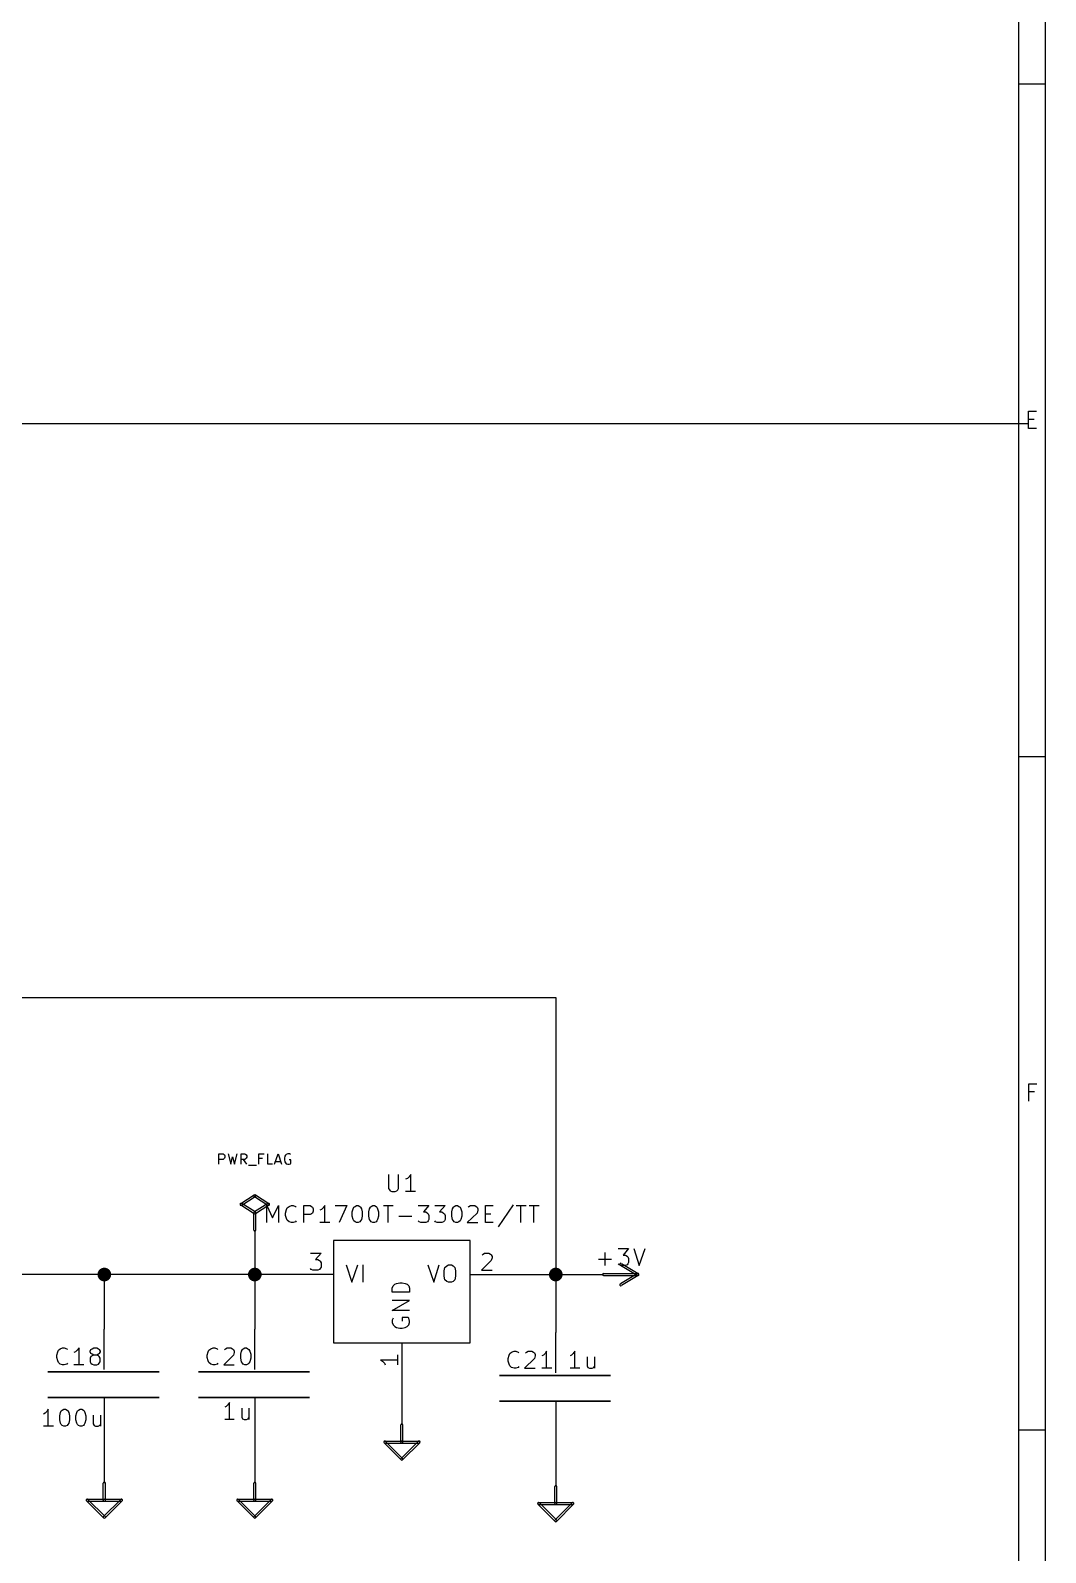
# Model space of a CAD drawing. Extents: x 10 to 584, y -410 to -10.
# Drawn here: x 508.6 to 584, y -319.1 to -206 of the extents above; entities that cross this region are included whole.
import ezdxf

# ---------------------------------------------------------------- set-up
doc = ezdxf.new("R2010")
doc.units = 0
doc.header["$MEASUREMENT"] = 0
doc.layers.add('BLACK', color=7, linetype='CONTINUOUS')

msp = doc.modelspace()

# ---------------------------------------------------------------- linework, layer by layer
at = {"layer": 'Black'}
for p, q in [((583.997, -409.981), (583.997, -10.0076)), ((582.016, -408), (582.016, -11.9888)), ((583.997, -210.007), (582.016, -210.007)), ((11.938, -235.204), (582.676, -235.204)), ((582.727, -235.585), (582.727, -234.29)), ((582.727, -234.29), (583.336, -234.29)), ((582.727, -234.899), (583.159, -234.899)), ((583.336, -235.585), (582.727, -235.585)), ((583.997, -259.994), (582.016, -259.994)), ((457.708, -277.876), (547.624, -277.876)), ((547.624, -277.876), (547.624, -302.768)), ((582.752, -285.572), (582.752, -284.277)), ((582.752, -284.277), (583.362, -284.277)), ((583.184, -284.886), (582.752, -284.886)), ((522.605, -290.246), (522.605, -289.484)), ((522.605, -289.484), (522.91, -289.484)), ((522.91, -289.484), (522.986, -289.535)), ((522.986, -289.535), (523.011, -289.56)), ((523.291, -289.484), (523.494, -290.246)), ((523.773, -290.246), (523.951, -289.484)), ((524.256, -290.246), (524.256, -289.484)), ((524.256, -289.484), (524.535, -289.484)), ((524.535, -289.484), (524.612, -289.535)), ((524.612, -289.535), (524.637, -289.56)), ((525.577, -290.246), (525.577, -289.484)), ((525.577, -289.484), (525.958, -289.484)), ((526.237, -290.246), (526.237, -289.484)), ((526.745, -290.246), (526.999, -289.484)), ((526.999, -289.484), (527.253, -290.246)), ((527.609, -289.535), (527.558, -289.585)), ((527.736, -289.484), (527.609, -289.535)), ((527.837, -289.484), (527.736, -289.484)), ((527.914, -289.535), (527.837, -289.484)), ((522.91, -289.89), (522.605, -289.89)), ((522.986, -289.839), (522.91, -289.89)), ((523.011, -289.814), (522.986, -289.839)), ((523.011, -289.56), (523.037, -289.636)), ((523.037, -289.738), (523.011, -289.814)), ((523.037, -289.636), (523.037, -289.738)), ((523.494, -290.246), (523.621, -289.712)), ((523.621, -289.712), (523.773, -290.246)), ((524.535, -289.89), (524.256, -289.89)), ((524.688, -290.246), (524.434, -289.89)), ((524.612, -289.839), (524.535, -289.89)), ((524.637, -289.814), (524.612, -289.839)), ((524.637, -289.56), (524.688, -289.636)), ((524.688, -289.738), (524.637, -289.814)), ((524.688, -289.636), (524.688, -289.738)), ((524.815, -290.322), (525.399, -290.322)), ((525.831, -289.839), (525.577, -289.839)), ((526.593, -290.246), (526.237, -290.246)), ((526.821, -290.043), (527.177, -290.043)), ((527.507, -289.662), (527.482, -289.814)), ((527.482, -289.814), (527.482, -289.916)), ((527.482, -289.916), (527.507, -290.068)), ((527.558, -289.585), (527.507, -289.662)), ((527.507, -290.068), (527.558, -290.144)), ((527.558, -290.144), (527.609, -290.22)), ((527.609, -290.22), (527.736, -290.246)), ((527.736, -290.246), (527.812, -290.246)), ((527.939, -289.916), (527.812, -289.916)), ((527.812, -290.246), (527.914, -290.22)), ((527.914, -290.22), (527.939, -290.17)), ((527.939, -290.17), (527.939, -289.916)), ((535.203, -291.008), (535.203, -292.049)), ((535.94, -292.049), (535.94, -291.008)), ((536.6, -291.313), (536.473, -291.363)), ((536.727, -291.186), (536.6, -291.313)), ((536.854, -291.008), (536.727, -291.186)), ((536.854, -292.278), (536.854, -291.008)), ((524.231, -293.167), (525.221, -292.532)), ((524.307, -293.294), (525.297, -292.659)), ((525.247, -292.659), (526.237, -293.294)), ((525.323, -292.532), (526.313, -293.167)), ((535.203, -292.049), (535.28, -292.151)), ((535.28, -292.151), (535.33, -292.227)), ((535.33, -292.227), (535.457, -292.278)), ((535.457, -292.278), (535.686, -292.278)), ((535.686, -292.278), (535.813, -292.227)), ((535.813, -292.227), (535.889, -292.151)), ((535.889, -292.151), (535.94, -292.049)), ((537.21, -292.278), (536.473, -292.278)), ((525.221, -293.929), (524.231, -293.294)), ((525.297, -293.802), (524.307, -293.167)), ((525.196, -295.148), (525.196, -293.878)), ((526.237, -293.167), (525.247, -293.802)), ((526.313, -293.294), (525.323, -293.929)), ((525.348, -295.148), (525.348, -293.878)), ((526.161, -294.589), (526.161, -293.319)), ((526.161, -293.319), (526.593, -294.234)), ((526.593, -294.234), (527.025, -293.319)), ((527.025, -293.319), (527.025, -294.589)), ((527.558, -293.878), (527.634, -293.624)), ((527.558, -294.056), (527.558, -293.878)), ((527.634, -294.284), (527.558, -294.056)), ((527.634, -293.624), (527.685, -293.497)), ((527.685, -293.497), (527.812, -293.395)), ((527.812, -293.395), (527.99, -293.319)), ((527.99, -293.319), (528.117, -293.319)), ((528.117, -293.319), (528.295, -293.395)), ((528.295, -293.395), (528.345, -293.446)), ((528.904, -294.589), (528.904, -293.319)), ((528.904, -293.319), (529.387, -293.319)), ((529.387, -293.98), (528.904, -293.98)), ((529.387, -293.319), (529.488, -293.395)), ((529.488, -293.929), (529.387, -293.98)), ((529.488, -293.395), (529.565, -293.446)), ((529.565, -293.878), (529.488, -293.929)), ((529.565, -293.446), (529.615, -293.573)), ((529.615, -293.751), (529.565, -293.878)), ((529.615, -293.573), (529.615, -293.751)), ((530.225, -293.624), (530.098, -293.675)), ((530.352, -293.497), (530.225, -293.624)), ((530.479, -293.319), (530.352, -293.497)), ((530.479, -294.589), (530.479, -293.319)), ((531.241, -293.319), (532.105, -293.319)), ((532.105, -293.319), (531.546, -294.589)), ((532.511, -293.802), (532.587, -293.573)), ((532.511, -294.107), (532.511, -293.802)), ((532.587, -293.573), (532.638, -293.446)), ((532.638, -293.446), (532.714, -293.395)), ((532.714, -293.395), (532.816, -293.319)), ((532.816, -293.319), (532.943, -293.319)), ((532.943, -293.319), (533.07, -293.395)), ((533.07, -293.395), (533.121, -293.446)), ((533.121, -293.446), (533.197, -293.573)), ((533.197, -293.573), (533.248, -293.802)), ((533.248, -293.802), (533.248, -294.107)), ((533.73, -293.802), (533.781, -293.573)), ((533.73, -294.107), (533.73, -293.802)), ((533.781, -293.573), (533.857, -293.446)), ((533.857, -293.446), (533.908, -293.395)), ((533.908, -293.395), (534.035, -293.319)), ((534.035, -293.319), (534.162, -293.319)), ((534.162, -293.319), (534.289, -293.395)), ((534.289, -293.395), (534.34, -293.446)), ((534.34, -293.446), (534.391, -293.573)), ((534.391, -293.573), (534.467, -293.802)), ((534.467, -293.802), (534.467, -294.107)), ((534.822, -293.319), (535.559, -293.319)), ((535.178, -294.589), (535.178, -293.319)), ((537.413, -293.319), (538.201, -293.319)), ((538.201, -293.319), (537.794, -293.802)), ((537.794, -293.802), (537.972, -293.802)), ((537.972, -293.802), (538.099, -293.878)), ((538.099, -293.878), (538.15, -293.929)), ((538.15, -293.929), (538.201, -294.056)), ((538.201, -294.056), (538.201, -294.361)), ((538.632, -293.319), (539.42, -293.319)), ((539.42, -293.319), (538.988, -293.802)), ((538.988, -293.802), (539.166, -293.802)), ((539.166, -293.802), (539.293, -293.878)), ((539.293, -293.878), (539.369, -293.929)), ((539.369, -293.929), (539.42, -294.056)), ((539.42, -294.056), (539.42, -294.361)), ((539.902, -293.802), (539.953, -293.573)), ((539.902, -294.107), (539.902, -293.802)), ((539.953, -293.573), (540.029, -293.446)), ((540.029, -293.446), (540.08, -293.395)), ((540.08, -293.395), (540.207, -293.319)), ((540.207, -293.319), (540.334, -293.319)), ((540.334, -293.319), (540.436, -293.395)), ((540.436, -293.395), (540.512, -293.446)), ((540.512, -293.446), (540.563, -293.573)), ((540.563, -293.573), (540.639, -293.802)), ((540.639, -293.802), (540.639, -294.107)), ((541.782, -293.878), (541.045, -294.589)), ((541.122, -293.446), (541.172, -293.395)), ((541.172, -293.395), (541.299, -293.319)), ((541.299, -293.319), (541.604, -293.319)), ((541.604, -293.319), (541.706, -293.395)), ((541.706, -293.395), (541.782, -293.446)), ((541.782, -293.446), (541.833, -293.573)), ((541.833, -293.675), (541.782, -293.878)), ((541.833, -293.573), (541.833, -293.675)), ((542.392, -294.589), (542.392, -293.319)), ((542.392, -293.319), (542.976, -293.319)), ((542.392, -293.929), (542.798, -293.929)), ((544.449, -293.268), (543.357, -294.894)), ((544.678, -293.319), (545.414, -293.319)), ((545.033, -294.589), (545.033, -293.319)), ((545.643, -293.319), (546.379, -293.319)), ((545.998, -294.589), (545.998, -293.319)), ((525.272, -295.148), (525.272, -302.514)), ((527.685, -294.411), (527.634, -294.284)), ((527.812, -294.538), (527.685, -294.411)), ((527.99, -294.589), (527.812, -294.538)), ((528.117, -294.589), (527.99, -294.589)), ((528.295, -294.538), (528.117, -294.589)), ((528.345, -294.462), (528.295, -294.538)), ((530.835, -294.589), (530.098, -294.589)), ((532.587, -294.361), (532.511, -294.107)), ((532.638, -294.462), (532.587, -294.361)), ((532.714, -294.538), (532.638, -294.462)), ((532.816, -294.589), (532.714, -294.538)), ((532.943, -294.589), (532.816, -294.589)), ((533.07, -294.538), (532.943, -294.589)), ((533.121, -294.462), (533.07, -294.538)), ((533.197, -294.361), (533.121, -294.462)), ((533.248, -294.107), (533.197, -294.361)), ((533.781, -294.361), (533.73, -294.107)), ((533.857, -294.462), (533.781, -294.361)), ((533.908, -294.538), (533.857, -294.462)), ((534.035, -294.589), (533.908, -294.538)), ((534.162, -294.589), (534.035, -294.589)), ((534.289, -294.538), (534.162, -294.589)), ((534.34, -294.462), (534.289, -294.538)), ((534.391, -294.361), (534.34, -294.462)), ((534.467, -294.107), (534.391, -294.361)), ((535.965, -294.107), (536.931, -294.107)), ((537.489, -294.538), (537.413, -294.462)), ((537.591, -294.589), (537.489, -294.538)), ((537.972, -294.589), (537.591, -294.589)), ((538.099, -294.538), (537.972, -294.589)), ((538.15, -294.462), (538.099, -294.538)), ((538.201, -294.361), (538.15, -294.462)), ((538.683, -294.538), (538.632, -294.462)), ((538.81, -294.589), (538.683, -294.538)), ((539.166, -294.589), (538.81, -294.589)), ((539.293, -294.538), (539.166, -294.589)), ((539.369, -294.462), (539.293, -294.538)), ((539.42, -294.361), (539.369, -294.462)), ((539.953, -294.361), (539.902, -294.107)), ((540.029, -294.462), (539.953, -294.361)), ((540.08, -294.538), (540.029, -294.462)), ((540.207, -294.589), (540.08, -294.538)), ((540.334, -294.589), (540.207, -294.589)), ((540.436, -294.538), (540.334, -294.589)), ((540.512, -294.462), (540.436, -294.538)), ((540.563, -294.361), (540.512, -294.462)), ((540.639, -294.107), (540.563, -294.361)), ((541.045, -294.589), (541.833, -294.589)), ((542.976, -294.589), (542.392, -294.589)), ((531.114, -295.91), (531.114, -303.53)), ((541.274, -295.91), (531.114, -295.91)), ((541.274, -303.53), (541.274, -295.91)), ((529.412, -296.85), (530.2, -296.85)), ((530.2, -296.85), (529.768, -297.332)), ((529.768, -297.332), (529.946, -297.332)), ((529.946, -297.332), (530.073, -297.409)), ((530.073, -297.409), (530.123, -297.459)), ((542.823, -297.409), (542.112, -298.12)), ((542.163, -296.977), (542.239, -296.926)), ((542.239, -296.926), (542.341, -296.85)), ((542.341, -296.85), (542.646, -296.85)), ((542.646, -296.85), (542.773, -296.926)), ((542.773, -296.926), (542.823, -296.977)), ((542.823, -296.977), (542.9, -297.104)), ((542.9, -297.205), (542.823, -297.409)), ((542.9, -297.104), (542.9, -297.205)), ((550.799, -297.307), (551.764, -297.307)), ((551.282, -297.79), (551.282, -296.824)), ((552.247, -296.52), (553.034, -296.52)), ((553.034, -296.52), (552.628, -297.002)), ((552.628, -297.002), (552.806, -297.002)), ((552.806, -297.002), (552.933, -297.078)), ((552.933, -297.078), (552.983, -297.129)), ((552.983, -297.129), (553.034, -297.256)), ((553.034, -297.256), (553.034, -297.561)), ((553.415, -296.52), (553.822, -297.79)), ((553.822, -297.79), (554.253, -296.52)), ((528.574, -298.45), (485.14, -298.45)), ((514.096, -298.45), (514.096, -302.514)), ((531.114, -298.45), (528.574, -298.45)), ((529.463, -298.069), (529.412, -297.993)), ((529.59, -298.12), (529.463, -298.069)), ((529.946, -298.12), (529.59, -298.12)), ((530.073, -298.069), (529.946, -298.12)), ((530.123, -297.993), (530.073, -298.069)), ((530.123, -297.459), (530.2, -297.586)), ((530.2, -297.891), (530.123, -297.993)), ((530.2, -297.586), (530.2, -297.891)), ((532.054, -297.739), (532.486, -299.009)), ((532.486, -299.009), (532.917, -297.739)), ((533.324, -299.009), (533.324, -297.739)), ((538.124, -297.739), (538.556, -299.009)), ((538.556, -299.009), (538.963, -297.739)), ((539.344, -298.171), (539.394, -297.917)), ((539.344, -298.577), (539.344, -298.171)), ((539.394, -298.831), (539.344, -298.577)), ((539.394, -297.917), (539.521, -297.815)), ((539.521, -297.815), (539.648, -297.739)), ((539.648, -297.739), (539.877, -297.739)), ((539.877, -297.739), (540.004, -297.815)), ((540.004, -297.815), (540.131, -297.917)), ((540.131, -297.917), (540.182, -298.171)), ((540.182, -298.577), (540.131, -298.831)), ((540.182, -298.171), (540.182, -298.577)), ((541.274, -298.45), (543.814, -298.45)), ((542.112, -298.12), (542.9, -298.12)), ((543.814, -298.45), (551.18, -298.45)), ((551.18, -298.374), (553.72, -298.374)), ((551.18, -298.526), (553.72, -298.526)), ((552.323, -297.739), (552.247, -297.663)), ((552.45, -297.79), (552.323, -297.739)), ((552.425, -297.764), (553.669, -298.501)), ((553.669, -298.399), (552.425, -299.136)), ((552.806, -297.79), (552.45, -297.79)), ((552.501, -297.637), (553.745, -298.374)), ((553.745, -298.526), (552.501, -299.263)), ((552.933, -297.739), (552.806, -297.79)), ((552.983, -297.663), (552.933, -297.739)), ((553.034, -297.561), (552.983, -297.663)), ((535.483, -299.466), (535.559, -299.288)), ((535.483, -299.771), (535.483, -299.466)), ((535.559, -299.288), (535.661, -299.161)), ((535.661, -299.161), (535.788, -299.11)), ((535.788, -299.11), (536.042, -299.06)), ((536.042, -299.06), (536.219, -299.06)), ((536.219, -299.06), (536.448, -299.11)), ((536.448, -299.11), (536.575, -299.161)), ((536.575, -299.161), (536.702, -299.288)), ((536.702, -299.288), (536.753, -299.466)), ((536.753, -299.466), (536.753, -299.771)), ((539.521, -298.958), (539.394, -298.831)), ((539.648, -299.009), (539.521, -298.958)), ((539.877, -299.009), (539.648, -299.009)), ((540.004, -298.958), (539.877, -299.009)), ((540.131, -298.831), (540.004, -298.958)), ((536.753, -299.771), (535.483, -299.771)), ((535.483, -301.117), (536.753, -300.38)), ((536.753, -300.38), (535.483, -300.38)), ((536.753, -301.117), (535.483, -301.117)), ((535.559, -301.701), (535.483, -301.828)), ((535.483, -301.828), (535.483, -302.006)), ((536.626, -301.65), (536.219, -301.65)), ((536.219, -301.65), (536.219, -301.904)), ((536.702, -301.701), (536.626, -301.65)), ((536.753, -301.904), (536.702, -301.701)), ((536.753, -302.006), (536.753, -301.904)), ((514.096, -305.511), (514.096, -302.514)), ((525.272, -305.511), (525.272, -302.514)), ((535.483, -302.006), (535.559, -302.184)), ((535.559, -302.184), (535.661, -302.311)), ((535.661, -302.311), (535.788, -302.387)), ((535.788, -302.387), (536.042, -302.438)), ((536.042, -302.438), (536.219, -302.438)), ((536.219, -302.438), (536.448, -302.387)), ((536.448, -302.387), (536.575, -302.311)), ((536.575, -302.311), (536.702, -302.184)), ((536.702, -302.184), (536.753, -302.006)), ((547.624, -305.765), (547.624, -302.768)), ((510.565, -304.444), (510.642, -304.19)), ((510.642, -304.19), (510.692, -304.063)), ((510.692, -304.063), (510.819, -303.962)), ((510.819, -303.962), (510.997, -303.886)), ((510.997, -303.886), (511.124, -303.886)), ((511.124, -303.886), (511.302, -303.962)), ((511.302, -303.962), (511.353, -304.013)), ((511.962, -304.19), (511.835, -304.241)), ((512.089, -304.063), (511.962, -304.19)), ((512.216, -303.886), (512.089, -304.063)), ((512.216, -305.156), (512.216, -303.886)), ((513.055, -304.14), (513.105, -304.013)), ((513.055, -304.19), (513.055, -304.14)), ((513.105, -304.317), (513.055, -304.19)), ((513.105, -304.013), (513.182, -303.962)), ((513.182, -303.962), (513.309, -303.886)), ((513.309, -303.886), (513.537, -303.886)), ((513.537, -303.886), (513.664, -303.962)), ((513.664, -303.962), (513.715, -304.013)), ((513.715, -304.013), (513.791, -304.14)), ((513.791, -304.19), (513.715, -304.317)), ((513.791, -304.14), (513.791, -304.19)), ((521.741, -304.444), (521.818, -304.19)), ((521.818, -304.19), (521.868, -304.063)), ((521.868, -304.063), (521.995, -303.962)), ((521.995, -303.962), (522.173, -303.886)), ((522.173, -303.886), (522.3, -303.886)), ((522.3, -303.886), (522.478, -303.962)), ((522.478, -303.962), (522.529, -304.013)), ((523.011, -304.013), (523.088, -303.962)), ((523.088, -303.962), (523.215, -303.886)), ((523.215, -303.886), (523.494, -303.886)), ((523.494, -303.886), (523.621, -303.962)), ((523.621, -303.962), (523.697, -304.013)), ((523.697, -304.013), (523.748, -304.14)), ((523.748, -304.14), (523.748, -304.241)), ((524.231, -304.368), (524.281, -304.14)), ((524.281, -304.14), (524.358, -304.013)), ((524.358, -304.013), (524.408, -303.962)), ((524.408, -303.962), (524.535, -303.886)), ((524.535, -303.886), (524.662, -303.886)), ((524.662, -303.886), (524.764, -303.962)), ((524.764, -303.962), (524.84, -304.013)), ((524.84, -304.013), (524.891, -304.14)), ((524.891, -304.14), (524.967, -304.368)), ((531.114, -303.53), (541.274, -303.53)), ((536.194, -303.53), (536.194, -306.07)), ((544.22, -304.317), (544.347, -304.216)), ((544.347, -304.216), (544.525, -304.14)), ((544.525, -304.14), (544.652, -304.14)), ((544.652, -304.14), (544.83, -304.216)), ((544.83, -304.216), (544.881, -304.267)), ((545.363, -304.267), (545.44, -304.216)), ((545.44, -304.216), (545.567, -304.14)), ((545.567, -304.14), (545.846, -304.14)), ((545.846, -304.14), (545.973, -304.216)), ((545.973, -304.216), (546.049, -304.267)), ((546.938, -304.14), (546.837, -304.317)), ((546.938, -305.41), (546.938, -304.14)), ((549.046, -304.14), (548.919, -304.317)), ((549.046, -305.41), (549.046, -304.14)), ((510.565, -304.622), (510.565, -304.444)), ((510.642, -304.851), (510.565, -304.622)), ((510.692, -304.978), (510.642, -304.851)), ((510.819, -305.105), (510.692, -304.978)), ((510.997, -305.156), (510.819, -305.105)), ((511.124, -305.156), (510.997, -305.156)), ((511.302, -305.105), (511.124, -305.156)), ((511.353, -305.029), (511.302, -305.105)), ((512.572, -305.156), (511.835, -305.156)), ((513.105, -304.546), (513.055, -304.673)), ((513.055, -304.673), (513.055, -304.927)), ((513.055, -304.927), (513.105, -305.029)), ((513.182, -304.368), (513.105, -304.317)), ((513.182, -304.495), (513.105, -304.546)), ((513.105, -305.029), (513.182, -305.105)), ((513.309, -304.444), (513.182, -304.368)), ((513.309, -304.444), (513.182, -304.495)), ((513.182, -305.105), (513.309, -305.156)), ((513.537, -304.444), (513.309, -304.444)), ((513.309, -305.156), (513.537, -305.156)), ((513.664, -304.368), (513.537, -304.444)), ((513.664, -304.495), (513.537, -304.444)), ((513.537, -305.156), (513.664, -305.105)), ((513.715, -304.317), (513.664, -304.368)), ((513.715, -304.546), (513.664, -304.495)), ((513.664, -305.105), (513.715, -305.029)), ((513.791, -304.673), (513.715, -304.546)), ((513.715, -305.029), (513.791, -304.927)), ((513.791, -304.927), (513.791, -304.673)), ((521.741, -304.622), (521.741, -304.444)), ((521.818, -304.851), (521.741, -304.622)), ((521.868, -304.978), (521.818, -304.851)), ((521.995, -305.105), (521.868, -304.978)), ((522.173, -305.156), (521.995, -305.105)), ((522.3, -305.156), (522.173, -305.156)), ((522.478, -305.105), (522.3, -305.156)), ((522.529, -305.029), (522.478, -305.105)), ((523.697, -304.444), (522.961, -305.156)), ((522.961, -305.156), (523.748, -305.156)), ((523.748, -304.241), (523.697, -304.444)), ((524.231, -304.673), (524.231, -304.368)), ((524.281, -304.927), (524.231, -304.673)), ((524.358, -305.029), (524.281, -304.927)), ((524.408, -305.105), (524.358, -305.029)), ((524.535, -305.156), (524.408, -305.105)), ((524.662, -305.156), (524.535, -305.156)), ((524.764, -305.105), (524.662, -305.156)), ((524.84, -305.029), (524.764, -305.105)), ((524.891, -304.927), (524.84, -305.029)), ((524.967, -304.673), (524.891, -304.927)), ((524.967, -304.368), (524.967, -304.673)), ((535.864, -304.8), (534.594, -304.8)), ((534.594, -304.8), (534.772, -304.902)), ((534.772, -304.902), (534.899, -305.029)), ((534.899, -305.029), (534.949, -305.156)), ((535.864, -304.419), (535.864, -305.156)), ((544.093, -304.698), (544.17, -304.444)), ((544.093, -304.876), (544.093, -304.698)), ((544.17, -305.105), (544.093, -304.876)), ((544.17, -304.444), (544.22, -304.317)), ((544.22, -305.232), (544.17, -305.105)), ((544.347, -305.359), (544.22, -305.232)), ((544.525, -305.41), (544.347, -305.359)), ((544.83, -305.359), (544.652, -305.41)), ((544.881, -305.283), (544.83, -305.359)), ((546.049, -304.698), (545.313, -305.41)), ((546.049, -304.267), (546.1, -304.394)), ((546.1, -304.495), (546.049, -304.698)), ((546.1, -304.394), (546.1, -304.495)), ((546.71, -304.444), (546.583, -304.495)), ((546.837, -304.317), (546.71, -304.444)), ((548.792, -304.444), (548.691, -304.495)), ((548.919, -304.317), (548.792, -304.444)), ((549.961, -304.571), (549.961, -305.232)), ((549.961, -305.232), (550.012, -305.359)), ((550.012, -305.359), (550.139, -305.41)), ((550.316, -305.41), (550.443, -305.359)), ((550.443, -305.359), (550.494, -305.283)), ((550.494, -304.571), (550.494, -305.41)), ((518.16, -305.689), (509.905, -305.689)), ((509.905, -305.689), (518.16, -305.689)), ((529.336, -305.689), (521.081, -305.689)), ((521.081, -305.689), (529.336, -305.689)), ((536.194, -306.07), (536.194, -309.626)), ((551.688, -305.943), (543.433, -305.943)), ((543.433, -305.943), (551.688, -305.943)), ((544.652, -305.41), (544.525, -305.41)), ((545.313, -305.41), (546.1, -305.41)), ((547.319, -305.41), (546.583, -305.41)), ((549.402, -305.41), (548.691, -305.41)), ((550.139, -305.41), (550.316, -305.41)), ((509.905, -307.594), (518.16, -307.594)), ((518.16, -307.594), (509.905, -307.594)), ((521.081, -307.594), (529.336, -307.594)), ((529.336, -307.594), (521.081, -307.594)), ((509.702, -308.762), (509.575, -308.813)), ((509.829, -308.635), (509.702, -308.762)), ((509.93, -308.458), (509.829, -308.635)), ((509.93, -309.728), (509.93, -308.458)), ((510.794, -308.94), (510.845, -308.712)), ((510.845, -308.712), (510.896, -308.585)), ((510.896, -308.585), (510.972, -308.534)), ((510.972, -308.534), (511.099, -308.458)), ((511.099, -308.458), (511.2, -308.458)), ((511.2, -308.458), (511.327, -308.534)), ((511.327, -308.534), (511.378, -308.585)), ((511.378, -308.585), (511.454, -308.712)), ((511.454, -308.712), (511.505, -308.94)), ((511.988, -308.94), (512.064, -308.712)), ((512.064, -308.712), (512.115, -308.585)), ((512.115, -308.585), (512.166, -308.534)), ((512.166, -308.534), (512.293, -308.458)), ((512.293, -308.458), (512.42, -308.458)), ((512.42, -308.458), (512.547, -308.534)), ((512.547, -308.534), (512.597, -308.585)), ((512.597, -308.585), (512.648, -308.712)), ((512.648, -308.712), (512.724, -308.94)), ((514.096, -307.645), (514.096, -310.642)), ((523.138, -308.254), (523.037, -308.305)), ((523.265, -308.127), (523.138, -308.254)), ((523.392, -307.95), (523.265, -308.127)), ((523.392, -309.22), (523.392, -307.95)), ((524.307, -308.381), (524.307, -309.042)), ((524.84, -308.381), (524.84, -309.22)), ((525.272, -307.645), (525.272, -310.642)), ((543.433, -307.848), (551.688, -307.848)), ((551.688, -307.848), (543.433, -307.848)), ((547.624, -307.899), (547.624, -310.896)), ((510.311, -309.728), (509.575, -309.728)), ((510.794, -309.245), (510.794, -308.94)), ((510.845, -309.499), (510.794, -309.245)), ((510.896, -309.601), (510.845, -309.499)), ((510.972, -309.677), (510.896, -309.601)), ((511.099, -309.728), (510.972, -309.677)), ((511.2, -309.728), (511.099, -309.728)), ((511.327, -309.677), (511.2, -309.728)), ((511.378, -309.601), (511.327, -309.677)), ((511.454, -309.499), (511.378, -309.601)), ((511.505, -309.245), (511.454, -309.499)), ((511.505, -308.94), (511.505, -309.245)), ((511.988, -309.245), (511.988, -308.94)), ((512.064, -309.499), (511.988, -309.245)), ((512.115, -309.601), (512.064, -309.499)), ((512.166, -309.677), (512.115, -309.601)), ((512.293, -309.728), (512.166, -309.677)), ((512.42, -309.728), (512.293, -309.728)), ((512.547, -309.677), (512.42, -309.728)), ((512.597, -309.601), (512.547, -309.677)), ((512.648, -309.499), (512.597, -309.601)), ((512.724, -309.245), (512.648, -309.499)), ((512.724, -308.94), (512.724, -309.245)), ((513.258, -308.889), (513.258, -309.55)), ((513.258, -309.55), (513.334, -309.677)), ((513.334, -309.677), (513.436, -309.728)), ((513.436, -309.728), (513.639, -309.728)), ((513.639, -309.728), (513.74, -309.677)), ((513.74, -309.677), (513.817, -309.601)), ((513.817, -308.889), (513.817, -309.728)), ((523.748, -309.22), (523.037, -309.22)), ((524.307, -309.042), (524.358, -309.169)), ((524.358, -309.169), (524.485, -309.22)), ((524.485, -309.22), (524.662, -309.22)), ((524.662, -309.22), (524.789, -309.169)), ((524.789, -309.169), (524.84, -309.093)), ((536.118, -310.896), (536.118, -309.626)), ((536.27, -310.896), (536.27, -309.626)), ((514.096, -310.642), (514.096, -313.944)), ((525.272, -310.642), (525.272, -313.944)), ((536.143, -312.217), (534.873, -310.947)), ((534.924, -310.82), (536.194, -310.82)), ((534.924, -310.972), (536.194, -310.972)), ((536.245, -312.115), (534.975, -310.845)), ((537.413, -310.845), (536.143, -312.115)), ((536.194, -310.82), (537.464, -310.82)), ((536.194, -310.972), (537.464, -310.972)), ((537.515, -310.947), (536.245, -312.217)), ((547.624, -310.896), (547.624, -314.198)), ((583.997, -310.007), (582.016, -310.007)), ((514.02, -315.214), (514.02, -313.944)), ((514.172, -315.214), (514.172, -313.944)), ((525.196, -315.214), (525.196, -313.944)), ((525.348, -315.214), (525.348, -313.944)), ((547.548, -315.468), (547.548, -314.198)), ((547.7, -315.468), (547.7, -314.198)), ((514.045, -316.535), (512.775, -315.265)), ((512.826, -315.138), (514.096, -315.138)), ((512.826, -315.29), (514.096, -315.29)), ((514.147, -316.433), (512.877, -315.163)), ((515.315, -315.163), (514.045, -316.433)), ((514.096, -315.138), (515.366, -315.138)), ((514.096, -315.29), (515.366, -315.29)), ((515.417, -315.265), (514.147, -316.535)), ((525.221, -316.535), (523.951, -315.265)), ((524.002, -315.138), (525.272, -315.138)), ((524.002, -315.29), (525.272, -315.29)), ((525.323, -316.433), (524.053, -315.163)), ((526.491, -315.163), (525.221, -316.433)), ((525.272, -315.138), (526.542, -315.138)), ((525.272, -315.29), (526.542, -315.29)), ((526.593, -315.265), (525.323, -316.535)), ((547.573, -316.789), (546.303, -315.519)), ((546.354, -315.392), (547.624, -315.392)), ((546.354, -315.544), (547.624, -315.544)), ((547.675, -316.687), (546.405, -315.417)), ((548.843, -315.417), (547.573, -316.687)), ((547.624, -315.392), (548.894, -315.392)), ((547.624, -315.544), (548.894, -315.544)), ((548.945, -315.519), (547.675, -316.789))]:
    msp.add_line(p, q, dxfattribs=at)
at = {"layer": 'Black', "const_width": 0.508}
for points in [[(513.842, -298.45, 1), (514.35, -298.45, 1)], [(525.018, -298.45, 1), (525.526, -298.45, 1)], [(547.37, -298.45, 1), (547.878, -298.45, 1)]]:
    msp.add_lwpolyline(points, format="xyb", close=True, dxfattribs=at)
at = {"layer": 'Black'}
for centre, start, end in [((525.272, -292.608), 57.9946, 237.995), ((525.272, -292.608), 302.005, 482.005), ((524.256, -293.218), 122.005, 302.005), ((524.256, -293.243), 417.995, 597.995), ((525.272, -293.853), 482.005, 662.005), ((525.272, -293.878), 360, 540), ((525.272, -293.853), 237.995, 417.995), ((526.288, -293.218), 237.995, 417.995), ((526.288, -293.243), 302.005, 482.005), ((525.272, -295.148), 180, 360), ((551.18, -298.45), 90, 270), ((552.45, -297.688), 59.0362, 239.036), ((553.72, -298.45), 300.964, 480.964), ((553.72, -298.45), 239.036, 419.036), ((553.72, -298.45), 270, 450), ((552.45, -299.212), 480.964, 660.964), ((536.194, -309.626), 360, 540), ((534.924, -310.896), 405, 585), ((534.924, -310.896), 90, 270), ((536.194, -310.896), 90, 270), ((536.194, -310.896), 180, 360), ((536.194, -310.896), 270, 450), ((537.464, -310.896), 315, 495), ((537.464, -310.896), 270, 450), ((536.194, -312.166), 495, 675), ((536.194, -312.166), 225, 405), ((514.096, -313.944), 360, 540), ((525.272, -313.944), 360, 540), ((547.624, -314.198), 360, 540), ((512.826, -315.214), 405, 585), ((512.826, -315.214), 90, 270), ((514.096, -315.214), 90, 270), ((514.096, -315.214), 180, 360), ((514.096, -315.214), 270, 450), ((515.366, -315.214), 315, 495), ((515.366, -315.214), 270, 450), ((524.002, -315.214), 405, 585), ((524.002, -315.214), 90, 270), ((525.272, -315.214), 90, 270), ((525.272, -315.214), 180, 360), ((525.272, -315.214), 270, 450), ((526.542, -315.214), 315, 495), ((526.542, -315.214), 270, 450), ((546.354, -315.468), 405, 585), ((546.354, -315.468), 90, 270), ((547.624, -315.468), 90, 270), ((547.624, -315.468), 180, 360), ((547.624, -315.468), 270, 450), ((548.894, -315.468), 315, 495), ((548.894, -315.468), 270, 450), ((514.096, -316.484), 495, 675), ((514.096, -316.484), 225, 405), ((525.272, -316.484), 495, 675), ((525.272, -316.484), 225, 405), ((547.624, -316.738), 495, 675), ((547.624, -316.738), 225, 405)]:
    msp.add_arc(centre, 0.0762, start, end, dxfattribs=at)

doc.saveas('drawing.dxf')
